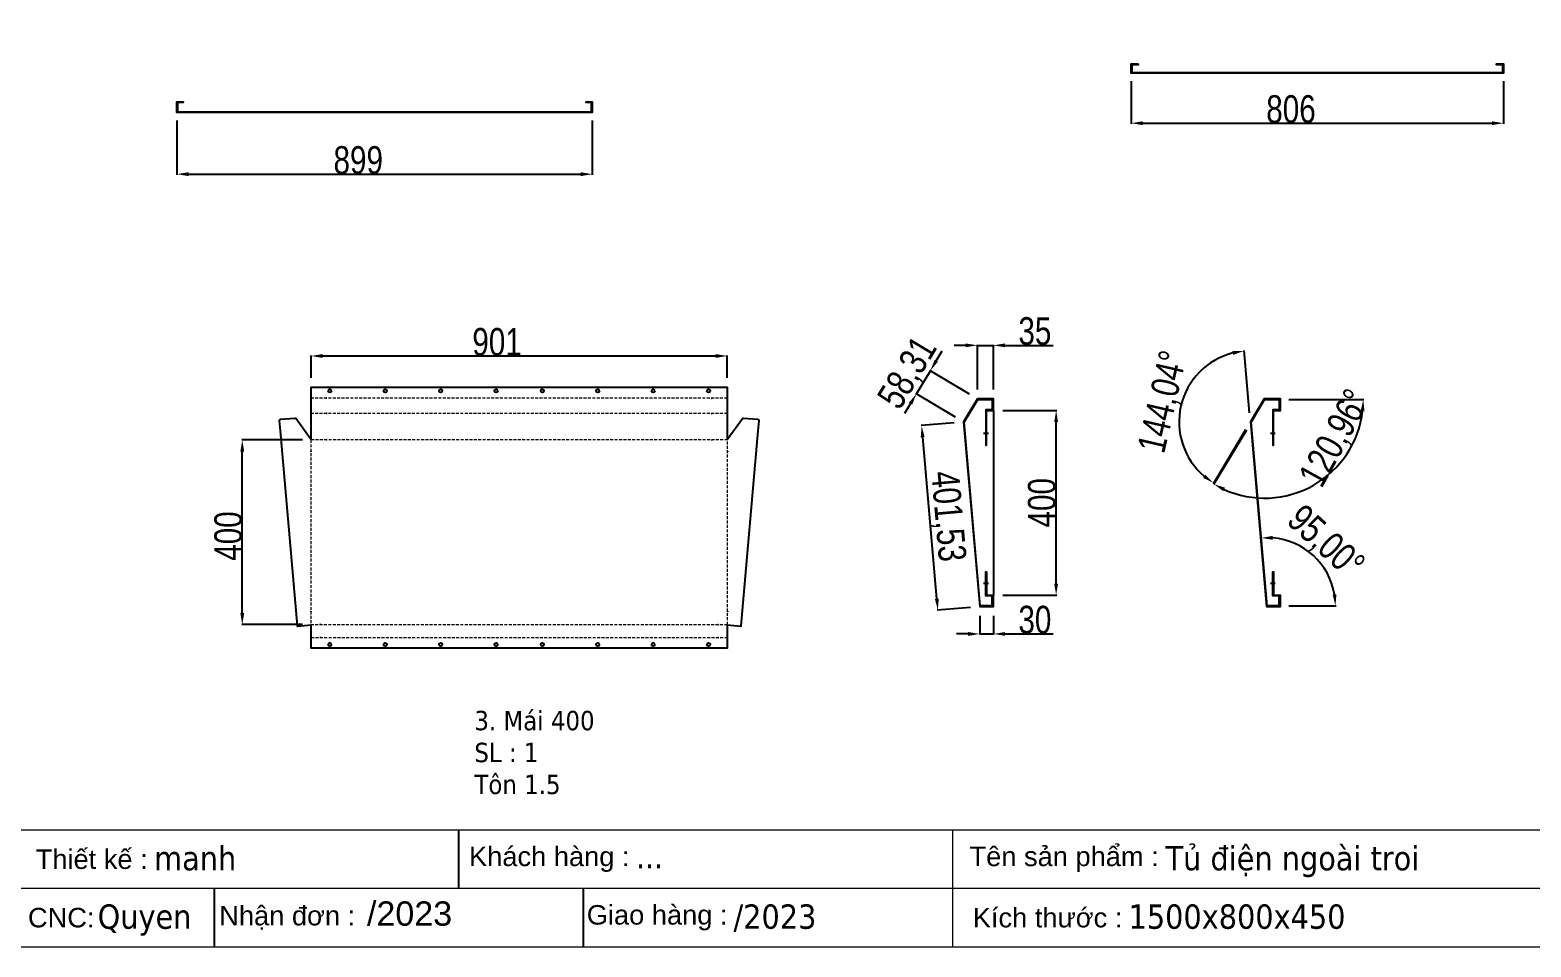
# Model space of a CAD drawing. Header units: inches. Extents: x 21 to 136330, y 8 to 58290.
# Drawn here: x 39356 to 42605, y 17762 to 19749 of the extents above; entities that cross this region are included whole.
import ezdxf
from ezdxf.enums import TextEntityAlignment as Align

# ---------------------------------------------------------------- set-up
doc = ezdxf.new("R2010")
doc.units = ezdxf.units.IN
doc.header["$MEASUREMENT"] = 0
doc.linetypes.add('HIDDEN', pattern=[9.525, 6.35, -3.175])
doc.layers.add('0 KHUNG KT01', color=7, linetype='Continuous')
doc.layers.add('@.0.DM. NÉT CHÍNH', color=7, linetype='Continuous')
doc.layers.add('0 TĂNG CỨNG', color=7, linetype='Continuous', lineweight=15)
doc.layers.add('@.0.DM. NÉT ĐỨT', color=8, linetype='HIDDEN', lineweight=9)
for name, color, linetype, transparency in [('@.0.DM. KÍCH THƯỚC', 8, 'Continuous', 0.2), ('@.0.DM. KÍCH THƯỚC @ 1', 8, 'Continuous', 0.2), ('@.DM. KÍCH THƯỚC', 8, 'Continuous', 0.2), ('@.DM. KÍCH THƯỚC @ 1', 8, 'Continuous', 0.2)]:
    doc.layers.add(name, color=color, linetype=linetype, transparency=transparency)
doc.styles.add('ARIAL', font='arial.ttf')
doc.styles.add('Note Text (ISO)', font='tahoma.ttf')
doc.styles.add('roman', font='roman.shx', dxfattribs={"width": 0.8})
doc.styles.add('Tahoma (Input Text)', font='tahoma.ttf')
doc.dimstyles.new('Kích thước Duy Mạnh', dxfattribs={"dimtxt": 30, "dimasz": 25, "dimexe": 1.25, "dimexo": 20, "dimtad": 1, "dimdec": 1, "dimtxsty": 'roman', "dimcen": 2.5, "dimclrd": 8, "dimclre": 8, "dimclrt": 2, "dimadec": 0, "dimazin": 0, "dimtfac": 1, "dimtdec": 1, "dimtix": 1, "dimtmove": 0, "dimatfit": 3, "dimfxl": 1, "dimtfillclr": 1, "dimarcsym": 0})

# ---------------------------------------------------------------- blocks, each defined once
blk = doc.blocks.new('*D1097')
at = {"layer": '@.DM. KÍCH THƯỚC', "color": 8, "lineweight": -2, "transparency": 16777216}
for p, q in [((39674, 19552.9), (39674, 19435.4)), ((40573, 19552.9), (40573, 19435.4))]:
    blk.add_line(p, q, dxfattribs=at)
at = {"layer": '@.DM. KÍCH THƯỚC', "lineweight": -2, "transparency": 16777216}
blk.add_line((39699, 19436.6), (40548, 19436.6), dxfattribs=at)
at = {"layer": '@.DM. KÍCH THƯỚC', "transparency": 16777216}
for points in [[(39699, 19440.8), (39699, 19432.5), (39674, 19436.6)], [(40548, 19440.8), (40548, 19432.5), (40573, 19436.6)]]:
    blk.add_solid(points, dxfattribs=at)
at = {"layer": 'Defpoints', "color": 0, "transparency": 16777216}
for p in [(39674, 19572.9), (40573, 19572.9), (40573, 19436.6)]:
    blk.add_point(p, dxfattribs=at)
at = {"layer": '@.DM. KÍCH THƯỚC', "color": 2, "transparency": 16777216, "insert": (40012.9, 19497.3), "char_height": 60, "attachment_point": 1, "style": 'roman'}
blk.add_mtext('899', dxfattribs=at)
blk = doc.blocks.new('*D1103')
at = {"layer": '@.DM. KÍCH THƯỚC', "color": 8, "lineweight": -2, "transparency": 16777216}
for p, q in [((41739.7, 19638.3), (41739.7, 19545.8)), ((42545.7, 19638.3), (42545.7, 19545.8))]:
    blk.add_line(p, q, dxfattribs=at)
at = {"layer": '@.DM. KÍCH THƯỚC', "lineweight": -2, "transparency": 16777216}
blk.add_line((41764.7, 19547), (42520.7, 19547), dxfattribs=at)
at = {"layer": '@.DM. KÍCH THƯỚC', "transparency": 16777216}
for points in [[(41764.7, 19551.2), (41764.7, 19542.9), (41739.7, 19547)], [(42520.7, 19551.2), (42520.7, 19542.9), (42545.7, 19547)]]:
    blk.add_solid(points, dxfattribs=at)
at = {"layer": 'Defpoints', "color": 0, "transparency": 16777216}
for p in [(41739.7, 19658.3), (42545.7, 19658.3), (42545.7, 19547)]:
    blk.add_point(p, dxfattribs=at)
at = {"layer": '@.DM. KÍCH THƯỚC', "color": 2, "transparency": 16777216, "insert": (42032.1, 19607.7), "char_height": 60, "attachment_point": 1, "style": 'roman'}
blk.add_mtext('806', dxfattribs=at)
blk = doc.blocks.new('KHUNG KT1')
at = {"color": 7}
for p, q in [((7128, -4752), (0, -4752)), ((2294.1, -4752), (2294.1, -5040)), ((4848, -4896), (0, -4896))]:
    blk.add_line(p, q, dxfattribs=at)
blk.add_lwpolyline([(0, 0), (7128, 0), (7128, -5040), (0, -5040)], close=True, dxfattribs=at)
at = {"layer": '0 KHUNG KT01'}
for p, q in [((1077.9, -4752), (1077.9, -4896)), ((476.3, -4896), (476.3, -5040)), ((1385.1, -4896), (1385.1, -5040))]:
    blk.add_line(p, q, dxfattribs=at)
at = {"color": 2, "char_height": 48, "width": 2202.321, "attachment_point": 4, "style": 'ARIAL'}
for s, insert in [('  Thiết kế :', (0, -4824)), ('  Khách hàng :', (1066.9, -4824)), ('  Tên sản phẩm :', (2299.1, -4824)), ('CNC:', (18.2, -4968)), ('  Nhận đơn :', (451.9, -4968)), ('  Giao hàng :', (1356.7, -4968)), ('  Kích thước :', (2307, -4968))]:
    blk.add_mtext(s, dxfattribs=dict(at, insert=insert))
at = {"color": 1, "style": 'Tahoma (Input Text)', "flags": 8}
for tag, p in [('#01', (328.9, -4851.1)), ('#03', (1514.7, -4846.3)), ('#05', (2819, -4851.1)), ('#07', (4424, -4851.1)), ('#09', (5172.9, -4851.1)), ('#02', (189.8, -4995.1)), ('#04', (1755.3, -4995.1)), ('#06', (2727.8, -4995.1)), ('#08', (4382.7, -4995.1)), ('#10', (5172.9, -4995.1))]:
    blk.add_attdef(tag, p, '', height=60, dxfattribs=at)
blk.add_attdef('#11', text='', height=60, dxfattribs=at).set_placement((6996, -4961.6), align=Align.CENTER)
at = {"layer": '0 TĂNG CỨNG', "color": 1, "style": 'ARIAL'}
blk.add_attdef('#12', (852.8, -4987.6), '', height=60, dxfattribs=at)
blk = doc.blocks.new('*D1121')
at = {"layer": '@.0.DM. KÍCH THƯỚC', "color": 8, "lineweight": -2, "transparency": 16777216}
for p, q in [((41411.7, 18479.8), (41411.7, 18439.3)), ((41441.7, 18479.8), (41441.7, 18439.3))]:
    blk.add_line(p, q, dxfattribs=at)
at = {"layer": '@.0.DM. KÍCH THƯỚC', "lineweight": -2, "transparency": 16777216}
for p, q in [((41386.7, 18440.6), (41361.7, 18440.6)), ((41411.7, 18440.6), (41441.7, 18440.6)), ((41466.7, 18440.6), (41570.7, 18440.6))]:
    blk.add_line(p, q, dxfattribs=at)
at = {"layer": '@.0.DM. KÍCH THƯỚC', "transparency": 16777216}
for points in [[(41386.7, 18444.7), (41386.7, 18436.4), (41411.7, 18440.6)], [(41466.7, 18444.7), (41466.7, 18436.4), (41441.7, 18440.6)]]:
    blk.add_solid(points, dxfattribs=at)
at = {"layer": 'Defpoints', "color": 0, "transparency": 16777216}
for p in [(41411.7, 18499.8), (41441.7, 18499.8), (41441.7, 18440.6)]:
    blk.add_point(p, dxfattribs=at)
at = {"layer": '@.0.DM. KÍCH THƯỚC', "color": 2, "transparency": 16777216, "insert": (41531.2, 18471.2), "char_height": 60, "attachment_point": 5, "style": 'roman'}
blk.add_mtext('30', dxfattribs=at)
blk = doc.blocks.new('*D1122')
at = {"layer": '@.0.DM. KÍCH THƯỚC', "color": 8, "lineweight": -2, "transparency": 16777216}
for p, q in [((41461.7, 18924.8), (41578.5, 18924.8)), ((41461.7, 18524.8), (41578.5, 18524.8))]:
    blk.add_line(p, q, dxfattribs=at)
at = {"layer": '@.0.DM. KÍCH THƯỚC', "lineweight": -2, "transparency": 16777216}
blk.add_line((41577.2, 18549.8), (41577.2, 18899.8), dxfattribs=at)
at = {"layer": '@.0.DM. KÍCH THƯỚC', "transparency": 16777216}
for points in [[(41573.1, 18899.8), (41581.4, 18899.8), (41577.2, 18924.8)], [(41573.1, 18549.8), (41581.4, 18549.8), (41577.2, 18524.8)]]:
    blk.add_solid(points, dxfattribs=at)
at = {"layer": 'Defpoints', "color": 0, "transparency": 16777216}
for p in [(41441.7, 18924.8), (41577.2, 18924.8), (41441.7, 18524.8)]:
    blk.add_point(p, dxfattribs=at)
at = {"layer": '@.0.DM. KÍCH THƯỚC', "color": 2, "transparency": 16777216, "insert": (41546.6, 18724.8), "char_height": 60, "attachment_point": 5, "rotation": 90, "style": 'roman'}
blk.add_mtext('400', dxfattribs=at)
blk = doc.blocks.new('*D1123')
at = {"layer": '@.0.DM. KÍCH THƯỚC', "color": 8, "lineweight": -2, "transparency": 16777216}
for p, q in [((41356.8, 18898.1), (41284.9, 18891.8)), ((41391.8, 18498.1), (41319.9, 18491.8))]:
    blk.add_line(p, q, dxfattribs=at)
at = {"layer": '@.0.DM. KÍCH THƯỚC', "lineweight": -2, "transparency": 16777216}
blk.add_line((41318.9, 18516.8), (41288.3, 18867), dxfattribs=at)
at = {"layer": '@.0.DM. KÍCH THƯỚC', "transparency": 16777216}
for points in [[(41292.4, 18867.4), (41284.1, 18866.6), (41286.1, 18891.9)], [(41323.1, 18517.2), (41314.8, 18516.4), (41321.1, 18491.9)]]:
    blk.add_solid(points, dxfattribs=at)
at = {"layer": 'Defpoints', "color": 0, "transparency": 16777216}
for p in [(41286.1, 18891.9), (41376.7, 18899.8), (41411.7, 18499.8)]:
    blk.add_point(p, dxfattribs=at)
at = {"layer": '@.0.DM. KÍCH THƯỚC', "color": 2, "transparency": 16777216, "insert": (41339.8, 18695.1), "char_height": 60, "attachment_point": 5, "rotation": 275.0005, "style": 'roman'}
blk.add_mtext('401,53', dxfattribs=at)
blk = doc.blocks.new('*D1124')
at = {"layer": '@.0.DM. KÍCH THƯỚC', "lineweight": -2, "transparency": 16777216}
for p, q in [((41317.7, 19032.4), (41330.6, 19053.8)), ((41274.9, 18960.9), (41304.9, 19010.9)), ((41262, 18939.5), (41249.1, 18918.1))]:
    blk.add_line(p, q, dxfattribs=at)
at = {"layer": '@.0.DM. KÍCH THƯỚC', "color": 8, "lineweight": -2, "transparency": 16777216}
for p, q in [((41389.6, 18960.1), (41303.8, 19011.6)), ((41359.6, 18910.1), (41273.8, 18961.6))]:
    blk.add_line(p, q, dxfattribs=at)
at = {"layer": '@.0.DM. KÍCH THƯỚC', "transparency": 16777216}
for points in [[(41314.2, 19034.5), (41321.3, 19030.2), (41304.9, 19010.9)], [(41258.4, 18941.7), (41265.6, 18937.4), (41274.9, 18960.9)]]:
    blk.add_solid(points, dxfattribs=at)
at = {"layer": 'Defpoints', "color": 0, "transparency": 16777216}
for p in [(41304.9, 19010.9), (41406.7, 18949.8), (41376.7, 18899.8)]:
    blk.add_point(p, dxfattribs=at)
at = {"layer": '@.0.DM. KÍCH THƯỚC', "color": 2, "transparency": 16777216, "insert": (41258.7, 19004.6), "char_height": 60, "attachment_point": 5, "rotation": 59.036, "style": 'roman'}
blk.add_mtext('58,31', dxfattribs=at)
blk = doc.blocks.new('*D1125')
at = {"layer": '@.0.DM. KÍCH THƯỚC', "lineweight": -2, "transparency": 16777216}
for p, q in [((41381.7, 19065.8), (41356.7, 19065.8)), ((41406.7, 19065.8), (41441.7, 19065.8)), ((41466.7, 19065.8), (41570.7, 19065.8))]:
    blk.add_line(p, q, dxfattribs=at)
at = {"layer": '@.0.DM. KÍCH THƯỚC', "color": 8, "lineweight": -2, "transparency": 16777216}
for p, q in [((41406.7, 18969.8), (41406.7, 19067)), ((41441.7, 18969.8), (41441.7, 19067))]:
    blk.add_line(p, q, dxfattribs=at)
at = {"layer": '@.0.DM. KÍCH THƯỚC', "transparency": 16777216}
for points in [[(41381.7, 19069.9), (41381.7, 19061.6), (41406.7, 19065.8)], [(41466.7, 19069.9), (41466.7, 19061.6), (41441.7, 19065.8)]]:
    blk.add_solid(points, dxfattribs=at)
at = {"layer": 'Defpoints', "color": 0, "transparency": 16777216}
for p in [(41406.7, 19065.8), (41406.7, 18949.8), (41441.7, 18949.8)]:
    blk.add_point(p, dxfattribs=at)
at = {"layer": '@.0.DM. KÍCH THƯỚC', "color": 2, "transparency": 16777216, "insert": (41531.2, 19096.4), "char_height": 60, "attachment_point": 5, "style": 'roman'}
blk.add_mtext('35', dxfattribs=at)
blk = doc.blocks.new('*D1126')
at = {"layer": '@.0.DM. KÍCH THƯỚC', "color": 8, "lineweight": -2, "transparency": 16777216}
blk.add_line((42081.2, 18501.3), (42183.2, 18501.3), dxfattribs=at)
at = {"layer": '@.0.DM. KÍCH THƯỚC', "lineweight": -2, "transparency": 16777216}
blk.add_arc((42034.1, 18501.3), 147.9, 9.6979, 85.3009, dxfattribs=at)
at = {"layer": '@.0.DM. KÍCH THƯỚC', "transparency": 16777216}
for points in [[(42046.2, 18644.5), (42046.2, 18652.9), (42021.2, 18648.6)], [(42184, 18526.6), (42175.7, 18525.9), (42182, 18501.3)]]:
    blk.add_solid(points, dxfattribs=at)
at = {"layer": 'Defpoints', "color": 0, "transparency": 16777216}
for p in [(41999.3, 18899.5), (42160, 18579), (42034.1, 18501.3), (42034.1, 18501.3), (42061.2, 18501.3)]:
    blk.add_point(p, dxfattribs=at)
at = {"layer": '@.0.DM. KÍCH THƯỚC', "color": 2, "transparency": 16777216, "insert": (42158.6, 18637.1), "char_height": 60, "attachment_point": 5, "rotation": 317.4994, "style": 'roman'}
blk.add_mtext('95,00°', dxfattribs=at)
blk = doc.blocks.new('*D1127')
at = {"layer": '@.0.DM. KÍCH THƯỚC', "color": 8, "lineweight": -2, "transparency": 16777216}
for p, q in [((41996, 18919.8), (41984.2, 19054.8)), ((41987.4, 18882.7), (41917.7, 18766.4))]:
    blk.add_line(p, q, dxfattribs=at)
at = {"layer": '@.0.DM. KÍCH THƯỚC', "lineweight": -2, "transparency": 16777216}
blk.add_arc((41997.7, 18899.8), 154.3, 104.2919, 229.7446, dxfattribs=at)
at = {"layer": '@.0.DM. KÍCH THƯỚC', "transparency": 16777216}
for points in [[(41958.9, 19053.5), (41960.3, 19045.3), (41984.3, 19053.6)], [(41900.4, 18785.4), (41895.6, 18778.7), (41918.3, 18767.5)]]:
    blk.add_solid(points, dxfattribs=at)
at = {"layer": 'Defpoints', "color": 0, "transparency": 16777216}
for p in [(41874.5, 18992.7), (42027.7, 18949.8), (41997.7, 18899.8), (41997.7, 18899.8), (42032.7, 18499.8)]:
    blk.add_point(p, dxfattribs=at)
at = {"layer": '@.0.DM. KÍCH THƯỚC', "color": 2, "transparency": 16777216, "insert": (41811.9, 18942.7), "char_height": 60, "attachment_point": 5, "rotation": 77.0183, "style": 'roman'}
blk.add_mtext('144,04°', dxfattribs=at)
blk = doc.blocks.new('*D1128')
at = {"layer": '@.0.DM. KÍCH THƯỚC', "color": 8, "lineweight": -2, "transparency": 16777216}
for p, q in [((42081.2, 18948.3), (42243.4, 18948.3)), ((41989, 18882.3), (41918.1, 18764.1))]:
    blk.add_line(p, q, dxfattribs=at)
at = {"layer": '@.0.DM. KÍCH THƯỚC', "lineweight": -2, "transparency": 16777216}
blk.add_arc((42028.6, 18948.3), 213.5, 245.7474, 353.2886, dxfattribs=at)
at = {"layer": '@.0.DM. KÍCH THƯỚC', "transparency": 16777216}
for points in [[(42236.5, 18923.6), (42244.8, 18923.1), (42242.1, 18948.3)], [(41938.9, 18749.9), (41942.8, 18757.3), (41918.7, 18765.2)]]:
    blk.add_solid(points, dxfattribs=at)
at = {"layer": 'Defpoints', "color": 0, "transparency": 16777216}
for p in [(42028.6, 18948.3), (42028.6, 18948.3), (42061.2, 18948.3), (41999.3, 18899.5), (42063.3, 18737.6)]:
    blk.add_point(p, dxfattribs=at)
at = {"layer": '@.0.DM. KÍCH THƯỚC', "color": 2, "transparency": 16777216, "insert": (42183.9, 18863), "char_height": 60, "attachment_point": 5, "rotation": 61.2044, "style": 'roman'}
blk.add_mtext('120,96°', dxfattribs=at)
blk = doc.blocks.new('*D1143')
at = {"layer": '@.DM. KÍCH THƯỚC', "color": 8, "lineweight": -2, "transparency": 16777216}
for p, q in [((39964.4, 18995.1), (39964.4, 19044)), ((40865.4, 18995.1), (40865.4, 19044))]:
    blk.add_line(p, q, dxfattribs=at)
at = {"layer": '@.DM. KÍCH THƯỚC', "lineweight": -2, "transparency": 16777216}
blk.add_line((39989.4, 19042.8), (40840.4, 19042.8), dxfattribs=at)
at = {"layer": '@.DM. KÍCH THƯỚC', "transparency": 16777216}
for points in [[(39989.4, 19046.9), (39989.4, 19038.6), (39964.4, 19042.8)], [(40840.4, 19046.9), (40840.4, 19038.6), (40865.4, 19042.8)]]:
    blk.add_solid(points, dxfattribs=at)
at = {"layer": 'Defpoints', "color": 0, "transparency": 16777216}
for p in [(40865.4, 19042.8), (39964.4, 18975.1), (40865.4, 18975.1)]:
    blk.add_point(p, dxfattribs=at)
at = {"layer": '@.DM. KÍCH THƯỚC', "color": 2, "transparency": 16777216, "insert": (40313.4, 19103.4), "char_height": 60, "attachment_point": 1, "style": 'roman'}
blk.add_mtext('901', dxfattribs=at)
blk = doc.blocks.new('*D1144')
at = {"layer": '@.DM. KÍCH THƯỚC', "color": 8, "lineweight": -2, "transparency": 16777216}
for p, q in [((39945.4, 18860.8), (39814.1, 18860.8)), ((39945.4, 18460.8), (39814.1, 18460.8))]:
    blk.add_line(p, q, dxfattribs=at)
at = {"layer": '@.DM. KÍCH THƯỚC', "lineweight": -2, "transparency": 16777216}
blk.add_line((39815.4, 18485.8), (39815.4, 18835.8), dxfattribs=at)
at = {"layer": '@.DM. KÍCH THƯỚC', "transparency": 16777216}
for points in [[(39811.2, 18835.8), (39819.5, 18835.8), (39815.4, 18860.8)], [(39811.2, 18485.8), (39819.5, 18485.8), (39815.4, 18460.8)]]:
    blk.add_solid(points, dxfattribs=at)
at = {"layer": 'Defpoints', "color": 0, "transparency": 16777216}
for p in [(39815.4, 18860.8), (39965.4, 18860.8), (39965.4, 18460.8)]:
    blk.add_point(p, dxfattribs=at)
at = {"layer": '@.DM. KÍCH THƯỚC', "color": 2, "transparency": 16777216, "insert": (39754.8, 18599.1), "char_height": 60, "attachment_point": 1, "rotation": 90, "style": 'roman'}
blk.add_mtext('400', dxfattribs=at)

msp = doc.modelspace()

# ---------------------------------------------------------------- linework, layer by layer
at = {"layer": '@.0.DM. NÉT CHÍNH'}
for p, q in [((41754.6949, 19673.8299), (41754.6949, 19675.3299)), ((42530.6949, 19673.8299), (42530.6949, 19675.3299)), ((39686.9737, 19591.9066), (39686.9737, 19593.4066)), ((40559.9737, 19591.9066), (40559.9737, 19593.4066)), ((41441.7243, 18924.8286), (41441.7243, 18524.8277)), ((39964.3761, 18861.8534), (39964.3761, 18860.8704)), ((40865.3761, 18861.8534), (40865.3761, 18860.8704)), ((41441.723, 18524.8277), (41440.223, 18524.8277)), ((42062.7347, 18524.8277), (42061.2347, 18524.8277)), ((39964.3761, 18459.6305), (39964.3761, 18460.7273)), ((40865.3761, 18459.6305), (40865.3761, 18460.7273))]:
    msp.add_line(p, q, dxfattribs=at)
at = {"layer": '@.0.DM. NÉT CHÍNH', "color": 1}
for p, q in [((39998.668, 18951.337), (39997.168, 18951.337)), ((40831.0842, 18951.337), (40832.5842, 18951.337)), ((39998.8962, 18918.2263), (39997.3962, 18918.2263)), ((40830.8559, 18918.2263), (40832.3559, 18918.2263)), ((39998.9133, 18860.8497), (39997.4133, 18860.8497)), ((40830.8389, 18860.8497), (40832.3389, 18860.8497)), ((41430.4744, 18874.8286), (41420.3225, 18874.8286)), ((42051.4861, 18874.8286), (42041.3343, 18874.8286)), ((39963.6796, 18836.6469), (39963.6796, 18835.1469)), ((40866.0725, 18836.6469), (40866.0725, 18835.1469)), ((41430.4744, 18549.8277), (41420.3225, 18549.8277)), ((42051.4861, 18549.8277), (42041.3343, 18549.8277)), ((39963.6796, 18489.6298), (39963.6796, 18488.1298)), ((40866.0725, 18489.6298), (40866.0725, 18488.1298)), ((39984.7142, 18460.7622), (39983.2142, 18460.7622)), ((40845.0379, 18460.7622), (40846.5379, 18460.7622)), ((39984.7142, 18433.2125), (39983.2142, 18433.2125)), ((40845.0379, 18433.2125), (40846.5379, 18433.2125))]:
    msp.add_line(p, q, dxfattribs=at)
at = {"layer": '@.0.DM. NÉT CHÍNH'}
for points in [[(41754.7656, 19675.3299), (41754.7656, 19673.8299), (41741.1949, 19673.8299), (41741.1949, 19656.8299), (42544.1949, 19656.8299), (42544.1949, 19673.8299), (42530.6242, 19673.8299), (42530.6242, 19675.3299), (42545.6949, 19675.3299), (42545.6949, 19655.3299), (41739.6949, 19655.3299), (41739.6949, 19675.3299)], [(39675.4737, 19591.9066), (39675.4737, 19571.4066), (40571.4737, 19571.4066), (40571.4737, 19591.9066), (40559.903, 19591.9066), (40559.903, 19593.4066), (40572.9737, 19593.4066), (40572.9737, 19569.9066), (39673.9737, 19569.9066), (39673.9737, 19593.4066), (39687.0444, 19593.4066), (39687.0444, 19591.9066)], [(41440.223, 18924.8286), (41440.223, 18944.8286), (41438.723, 18944.8286), (41438.723, 18926.3286), (41425.223, 18926.3286), (41425.223, 18849.8286), (41426.723, 18849.8286), (41426.723, 18924.8286)], [(42061.2347, 18924.8286), (42061.2347, 18944.8286), (42059.7347, 18944.8286), (42059.7347, 18926.3286), (42046.2347, 18926.3286), (42046.2347, 18849.8286), (42047.7347, 18849.8286), (42047.7347, 18924.8286)], [(41440.223, 18524.8277), (41440.223, 18504.8277), (41438.723, 18504.8277), (41438.723, 18523.3277), (41425.223, 18523.3277), (41425.223, 18574.8277), (41426.723, 18574.8277), (41426.723, 18524.8277)], [(42061.2347, 18524.8277), (42061.2347, 18504.8277), (42059.7347, 18504.8277), (42059.7347, 18523.3277), (42046.2347, 18523.3277), (42046.2347, 18574.8277), (42047.7347, 18574.8277), (42047.7347, 18524.8277)]]:
    msp.add_lwpolyline(points, close=True, dxfattribs=at)
msp.add_lwpolyline([(39964.3761, 18861.9822), (39964.3761, 18975.0853), (40865.3761, 18975.0853), (40865.3761, 18861.9822), (40898.0124, 18906.9683, -0.263446003), (40900.7019, 18908.1952), (40930.8882, 18905.5564, -0.414213562), (40933.6156, 18902.3065), (40931.6997, 18880.3901), (40894.7856, 18458.495), (40894.6548, 18457.0008), (40865.3761, 18459.5623), (40865.3761, 18409.5161), (39964.3761, 18409.5161), (39964.3761, 18459.5623), (39935.0973, 18457.0008), (39934.9666, 18458.495), (39898.0525, 18880.3901), (39896.1366, 18902.3065, -0.414213562), (39898.8639, 18905.5564), (39929.0502, 18908.1952, -0.263446003), (39931.7398, 18906.9683)], format="xyb", close=True, dxfattribs=at)
for points in [[(41440.223, 18524.8277), (41440.223, 18501.3277), (41413.0884, 18501.3277), (41378.2633, 18899.4787), (41407.5735, 18948.3286), (41440.2243, 18948.3286), (41440.2243, 18924.8286), (41441.7243, 18924.8286), (41441.7243, 18949.8286), (41406.7243, 18949.8286), (41376.7238, 18899.8283), (41411.723, 18499.8277), (41441.723, 18499.8277), (41441.723, 18524.8277)], [(42061.2347, 18524.8277), (42061.2347, 18501.3277), (42034.1002, 18501.3277), (41999.2751, 18899.4787), (42028.5853, 18948.3286), (42061.236, 18948.3286), (42061.236, 18924.8286), (42062.736, 18924.8286), (42062.736, 18949.8286), (42027.736, 18949.8286), (41997.7356, 18899.8283), (42032.7347, 18499.8277), (42062.7347, 18499.8277), (42062.7347, 18524.8277)]]:
    msp.add_lwpolyline(points, dxfattribs=at)
for centre in [(40004.8761, 18967.0853), (40124.8761, 18967.0853), (40244.8761, 18967.0853), (40364.8761, 18967.0853), (40464.8761, 18967.0853), (40584.8761, 18967.0853), (40704.8761, 18967.0853), (40824.8761, 18967.0853), (40004.8761, 18417.5161), (40124.8761, 18417.5161), (40244.8761, 18417.5161), (40364.8761, 18417.5161), (40464.8761, 18417.5161), (40584.8761, 18417.5161), (40704.8761, 18417.5161), (40824.8761, 18417.5161)]:
    msp.add_circle(centre, 3.5, dxfattribs=at)
at = {"layer": '@.0.DM. NÉT ĐỨT'}
for p, q in [((40865.3761, 18951.3888), (39964.3761, 18951.3888)), ((40865.3761, 18918.2781), (39964.3761, 18918.2781)), ((39964.3761, 18433.2125), (40865.3761, 18433.2125))]:
    msp.add_line(p, q, dxfattribs=at)
msp.add_lwpolyline([(39963.6796, 18860.8497), (39963.6796, 18460.7622), (40866.0725, 18460.7622), (40866.0725, 18860.8497)], close=True, dxfattribs=at)

# ---------------------------------------------------------------- block references
at = {"layer": '0 TĂNG CỨNG', "color": 1}
ref = msp.add_blockref('KHUNG KT1', (39335.3907, 22194.0287), dxfattribs=dict(at, xscale=0.8792977987369557, yscale=0.8792977987369557, zscale=0.8792977987369557))
ref.add_attrib('#12', '/2023', (40085.2994, 17808.4381), dxfattribs={"color": 1, "height": 52.75787, "style": 'ARIAL'})
ref.add_attrib('#01', 'manh', (39624.6167, 17928.5019), dxfattribs={"layer": '0', "color": 1, "height": 52.75787, "style": 'Tahoma (Input Text)'})
ref.add_attrib('#03', '...', (40667.2792, 17932.6668), dxfattribs={"layer": '0', "color": 1, "height": 52.75787, "style": 'Tahoma (Input Text)'})
ref.add_attrib('#04', '/2023', (40878.8247, 17801.883), dxfattribs={"layer": '0', "color": 1, "height": 52.75787, "style": 'Tahoma (Input Text)'})
ref.add_attrib('#05', 'Tủ điện ngoài troi', (41814.1392, 17928.5019), dxfattribs={"layer": '0', "color": 1, "height": 52.757868, "style": 'Tahoma (Input Text)'})
ref.add_attrib('#06', '1500x800x450', (41733.9763, 17801.883), dxfattribs={"layer": '0', "color": 1, "height": 52.757868, "style": 'Tahoma (Input Text)'})
ref.add_attrib('#02', 'Quyen', (39502.2693, 17801.883), dxfattribs={"layer": '0', "color": 1, "height": 52.75787, "style": 'Tahoma (Input Text)'})

# ---------------------------------------------------------------- texts
at = {"layer": '@.0.DM. NÉT CHÍNH', "color": 2, "insert": (40317.8484, 18273.9669), "char_height": 41.999999, "width": 551.411705, "attachment_point": 1, "line_spacing_factor": 0.987884, "style": 'Note Text (ISO)'}
msp.add_mtext('\\fTahoma|b0|i0;3. Mái 400\\P\\fTahoma|b0|i0;SL : 1\\P\\fTahoma|b0|i0;Tôn 1.5', dxfattribs=at)

# ---------------------------------------------------------------- dimensions: what is measured, and where the dimension line sits
at = {"layer": '@.0.DM. KÍCH THƯỚC @ 1'}
for p1, p2, distance, picture, middle in [((41376.7238, 18899.8283), (41406.7243, 18949.8286), 118.7904, '*D1124', (41258.7017, 19004.6426)), ((41411.723, 18499.8277), (41376.7238, 18899.8283), 90.9721, '*D1123', (41339.7985, 18695.0659))]:
    dim = msp.add_aligned_dim(p1=p1, p2=p2, distance=distance, dimstyle='Kích thước Duy Mạnh', override={"dimscale": 1, "dimtxt": 60, "dimdec": 2, "dimclrd": 256, "dimadec": 2, "dimtdec": 2, "dimtix": 1, "dimtofl": 1, "dimtmove": 0, "dimatfit": 3}, dxfattribs=at)
    dim.commit()
    dim.dimension.update_dxf_attribs({"geometry": picture, "text_midpoint": middle})
for base, p1, p2, picture, middle, dimtype in [((41406.7243, 19065.7578), (41441.7243, 18949.8286), (41406.7243, 18949.8286), '*D1125', (41531.2064, 19065.7578), 129), ((41441.723, 18440.5559), (41411.723, 18499.8277), (41441.723, 18499.8277), '*D1121', (41531.2051, 18440.5559), 128)]:
    dim = msp.add_linear_dim(base=base, p1=p1, p2=p2, angle=180, dimstyle='Kích thước Duy Mạnh', override={"dimscale": 1, "dimtxt": 60, "dimdec": 2, "dimclrd": 256, "dimadec": 2, "dimtdec": 2, "dimtix": 1, "dimtofl": 1, "dimtmove": 0, "dimatfit": 3}, dxfattribs=at)
    dim.commit()
    dim.dimension.update_dxf_attribs({"geometry": picture, "text_midpoint": middle, "dimtype": dimtype})
for base, line1, line2, picture, middle in [((41874.4596, 18992.6817), ((41997.7356, 18899.8283), (42032.7347, 18499.8277)), ((42027.736, 18949.8286), (41997.7356, 18899.8283)), '*D1127', (41811.9364, 18942.661)), ((42159.9626, 18578.9596), ((42034.1002, 18501.3277), (41999.2751, 18899.4787)), ((42061.2347, 18501.3277), (42034.1002, 18501.3277)), '*D1126', (42158.5574, 18637.146))]:
    dim = msp.add_angular_dim_2l(base=base, line1=line1, line2=line2, dimstyle='Kích thước Duy Mạnh', override={"dimscale": 1, "dimtxt": 60, "dimdec": 2, "dimclrd": 256, "dimadec": 2, "dimtdec": 2, "dimtix": 1, "dimtofl": 1, "dimtmove": 0, "dimatfit": 3}, dxfattribs=at)
    dim.commit()
    dim.dimension.update_dxf_attribs({"geometry": picture, "text_midpoint": middle})
dim = msp.add_angular_dim_2l(base=(42063.3065, 18737.6212), line1=((42028.5853, 18948.3286), (42061.236, 18948.3286)), line2=((41999.2751, 18899.4787), (42028.5853, 18948.3286)), dimstyle='Kích thước Duy Mạnh', override={"dimscale": 1, "dimtxt": 60, "dimdec": 2, "dimclrd": 256, "dimadec": 2, "dimtdec": 2, "dimtix": 1, "dimtofl": 1, "dimtmove": 0, "dimatfit": 3}, dxfattribs=at)
dim.commit()
dim.dimension.update_dxf_attribs({"geometry": '*D1128', "text_midpoint": (42215.7275, 18845.4648), "dimtype": 130})
dim = msp.add_linear_dim(base=(41577.2482, 18924.8286), p1=(41441.723, 18524.8277), p2=(41441.7243, 18924.8286), angle=90, dimstyle='Kích thước Duy Mạnh', override={"dimscale": 1, "dimtxt": 60, "dimdec": 2, "dimclrd": 256, "dimadec": 2, "dimtdec": 2, "dimtix": 1, "dimtofl": 1, "dimtmove": 0, "dimatfit": 3}, dxfattribs=at)
dim.commit()
dim.dimension.update_dxf_attribs({"geometry": '*D1122', "text_midpoint": (41546.6232, 18724.8281)})
at = {"layer": '@.DM. KÍCH THƯỚC @ 1', "color": 0}
for base, p1, p2, picture, middle in [((42545.6949, 19547.0293), (41739.6949, 19658.3299), (42545.6949, 19658.3299), '*D1103', (42092.6949, 19547.0293)), ((40572.9737, 19436.6483), (39673.9737, 19572.9066), (40572.9737, 19572.9066), '*D1097', (40073.4737, 19436.6483))]:
    dim = msp.add_linear_dim(base=base, p1=p1, p2=p2, dimstyle='Kích thước Duy Mạnh', override={"dimscale": 1, "dimtxt": 60, "dimdec": 0, "dimclrd": 256, "dimtdec": 0, "dimtix": 1, "dimtofl": 0, "dimtmove": 0, "dimatfit": 1}, dxfattribs=at)
    dim.commit()
    dim.dimension.update_dxf_attribs({"geometry": picture, "text_midpoint": middle, "dimtype": 128})
for base, p1, p2, angle, picture, middle in [((40865.3761, 19042.7508), (39964.3761, 18975.0853), (40865.3761, 18975.0853), 180, '*D1143', (40364.8761, 19042.7508)), ((39815.3761, 18860.8497), (39965.3761, 18460.7622), (39965.3761, 18860.8497), 270, '*D1144', (39815.3761, 18660.8059))]:
    dim = msp.add_linear_dim(base=base, p1=p1, p2=p2, angle=angle, dimstyle='Kích thước Duy Mạnh', override={"dimscale": 1, "dimtxt": 60, "dimdec": 0, "dimclrd": 256, "dimtdec": 0, "dimtix": 1, "dimtofl": 0, "dimtmove": 0, "dimatfit": 1}, dxfattribs=at)
    dim.commit()
    dim.dimension.update_dxf_attribs({"geometry": picture, "text_midpoint": middle, "dimtype": 128})

doc.saveas('drawing.dxf')
